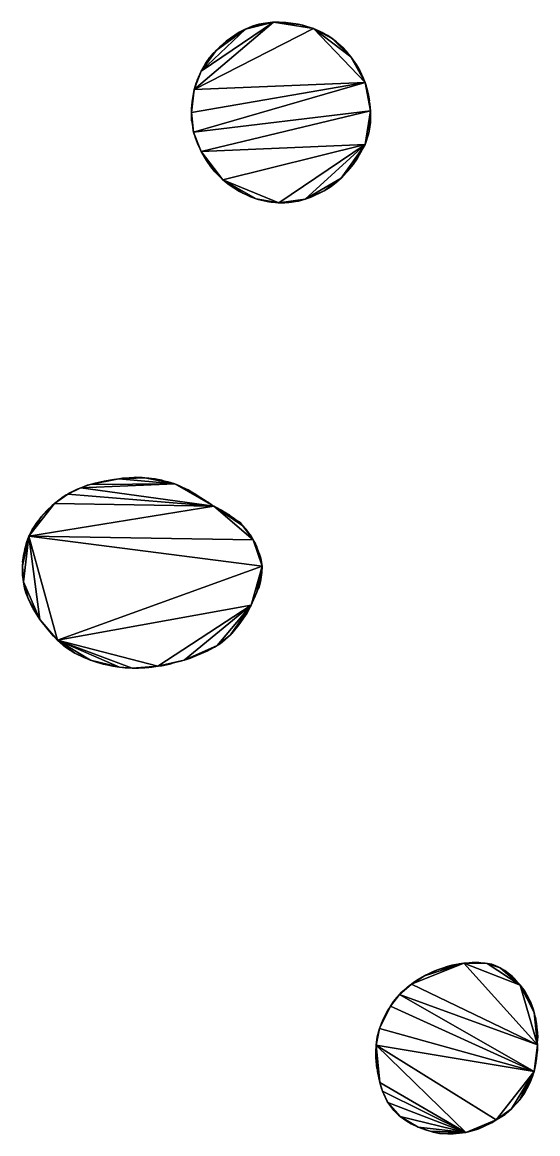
# Model space of a CAD drawing. Extents: x -78 to 86, y -72 to 74.
# Drawn here: x -78.3 to -16.5, y -71.9 to 61.1 of the extents above; entities that cross this region are included whole.
import ezdxf

# ---------------------------------------------------------------- set-up
doc = ezdxf.new("R2010")
doc.units = 0

msp = doc.modelspace()

# ---------------------------------------------------------------- linework, layer by layer
for points in [[(-48.17, 61.07, 134), (-56.84, 55.21, 134), (-57.65, 53.02, 134)], [(-43.36, 60.31, 134), (-48.17, 61.07, 134), (-57.65, 53.02, 134)], [(-37.2, 53.88, 134), (-43.36, 60.31, 134), (-57.65, 53.02, 134)], [(-48.17, 61.07, 134), (-51.5, 60.26, 134), (-56.84, 55.21, 134)], [(-51.5, 60.26, 134), (-55.05, 57.71, 134), (-56.84, 55.21, 134)], [(-51.5, 60.26, 134), (-53.84, 58.79, 134), (-55.05, 57.71, 134)], [(-51.5, 60.26, 134), (-52.29, 59.88, 134), (-53.84, 58.79, 134)], [(-52.29, 59.88, 134), (-53.2, 59.26, 134), (-53.84, 58.79, 134)], [(-51.5, 60.26, 134), (-51.8, 60.13, 134), (-52.29, 59.88, 134)], [(-48.17, 61.07, 134), (-49.11, 60.98, 134), (-51.5, 60.26, 134)], [(-49.11, 60.98, 134), (-49.91, 60.83, 134), (-51.5, 60.26, 134)], [(-49.91, 60.83, 134), (-50.71, 60.59, 134), (-51.5, 60.26, 134)], [(-50.71, 60.59, 134), (-51.16, 60.42, 134), (-51.5, 60.26, 134)], [(-49.91, 60.83, 134), (-50.54, 60.64, 134), (-50.71, 60.59, 134)], [(-49.11, 60.98, 134), (-49.32, 60.94, 134), (-49.91, 60.83, 134)], [(-49.32, 60.94, 134), (-49.9, 60.83, 134), (-49.91, 60.83, 134)], [(-48.3, 61.07, 134), (-48.45, 61.06, 134), (-49.11, 60.98, 134)], [(-48.17, 61.07, 134), (-48.3, 61.07, 134), (-49.11, 60.98, 134)], [(-46.79, 61.05, 134), (-47.48, 61.07, 134), (-48.17, 61.07, 134)], [(-46.67, 61.04, 134), (-46.79, 61.05, 134), (-48.17, 61.07, 134)], [(-45.03, 60.82, 134), (-46.67, 61.04, 134), (-48.17, 61.07, 134)], [(-43.36, 60.31, 134), (-45.03, 60.82, 134), (-48.17, 61.07, 134)], [(-45.03, 60.82, 134), (-45.23, 60.85, 134), (-46.67, 61.04, 134)], [(-44.18, 60.57, 134), (-44.66, 60.72, 134), (-45.03, 60.82, 134)], [(-43.36, 60.31, 134), (-44.18, 60.57, 134), (-45.03, 60.82, 134)], [(-43.36, 60.31, 134), (-43.68, 60.42, 134), (-44.18, 60.57, 134)], [(-42.35, 59.85, 134), (-42.56, 59.95, 134), (-43.36, 60.31, 134)], [(-41.14, 59.13, 134), (-42.35, 59.85, 134), (-43.36, 60.31, 134)], [(-38.9, 56.94, 134), (-41.14, 59.13, 134), (-43.36, 60.31, 134)], [(-37.2, 53.88, 134), (-38.9, 56.94, 134), (-43.36, 60.31, 134)], [(-41.14, 59.13, 134), (-41.67, 59.48, 134), (-42.35, 59.85, 134)], [(-53.84, 58.79, 134), (-54.41, 58.31, 134), (-55.05, 57.71, 134)], [(-53.84, 58.79, 134), (-54.19, 58.51, 134), (-54.41, 58.31, 134)], [(-39.81, 58, 134), (-40.63, 58.73, 134), (-41.14, 59.13, 134)], [(-38.9, 56.94, 134), (-39.81, 58, 134), (-41.14, 59.13, 134)], [(-55.05, 57.71, 134), (-56.31, 56.15, 134), (-56.84, 55.21, 134)], [(-55.05, 57.71, 134), (-55.78, 56.91, 134), (-56.31, 56.15, 134)], [(-55.05, 57.71, 134), (-55.45, 57.29, 134), (-55.78, 56.91, 134)], [(-54.41, 58.31, 134), (-54.61, 58.15, 134), (-55.05, 57.71, 134)], [(-38.9, 56.94, 134), (-39.4, 57.57, 134), (-39.81, 58, 134)], [(-56.31, 56.15, 134), (-56.8, 55.3, 134), (-56.84, 55.21, 134)], [(-56.31, 56.15, 134), (-56.75, 55.4, 134), (-56.8, 55.3, 134)], [(-55.78, 56.91, 134), (-56.12, 56.44, 134), (-56.31, 56.15, 134)], [(-38.24, 55.98, 134), (-38.55, 56.45, 134), (-38.9, 56.94, 134)], [(-37.84, 55.3, 134), (-38.24, 55.98, 134), (-38.9, 56.94, 134)], [(-37.2, 53.88, 134), (-37.84, 55.3, 134), (-38.9, 56.94, 134)], [(-37.84, 55.3, 134), (-37.87, 55.35, 134), (-38.24, 55.98, 134)], [(-56.84, 55.21, 134), (-57.49, 53.55, 134), (-57.65, 53.02, 134)], [(-56.84, 55.21, 134), (-57.45, 53.69, 134), (-57.49, 53.55, 134)], [(-56.84, 55.21, 134), (-57.3, 54.15, 134), (-57.45, 53.69, 134)], [(-56.84, 55.21, 134), (-57.15, 54.52, 134), (-57.3, 54.15, 134)], [(-37.37, 54.33, 134), (-37.47, 54.59, 134), (-37.84, 55.3, 134)], [(-37.2, 53.88, 134), (-37.37, 54.33, 134), (-37.84, 55.3, 134)], [(-37.2, 53.88, 134), (-57.65, 53.02, 134), (-58, 50.29, 134)], [(-37.2, 53.88, 134), (-58, 50.29, 134), (-57.73, 47.94, 134)], [(-36.54, 50.47, 134), (-37.2, 53.88, 134), (-57.73, 47.94, 134)], [(-57.49, 53.55, 134), (-57.6, 53.2, 134), (-57.65, 53.02, 134)], [(-37.06, 53.51, 134), (-37.13, 53.69, 134), (-37.2, 53.88, 134)], [(-36.9, 52.89, 134), (-37.06, 53.51, 134), (-37.2, 53.88, 134)], [(-36.8, 52.39, 134), (-36.9, 52.89, 134), (-37.2, 53.88, 134)], [(-36.66, 51.68, 134), (-36.8, 52.39, 134), (-37.2, 53.88, 134)], [(-36.61, 51.28, 134), (-36.66, 51.68, 134), (-37.2, 53.88, 134)], [(-36.54, 50.47, 134), (-36.61, 51.28, 134), (-37.2, 53.88, 134)], [(-57.65, 53.02, 134), (-57.91, 51.55, 134), (-58, 50.74, 134)], [(-57.65, 53.02, 134), (-58, 50.74, 134), (-58, 50.29, 134)], [(-57.65, 53.02, 134), (-57.84, 52.08, 134), (-57.91, 51.55, 134)], [(-57.65, 53.02, 134), (-57.68, 52.89, 134), (-57.84, 52.08, 134)], [(-36.66, 51.68, 134), (-36.73, 52.08, 134), (-36.8, 52.39, 134)], [(-58, 50.74, 134), (-58.01, 50.47, 134), (-58, 50.29, 134)], [(-57.91, 51.55, 134), (-57.96, 51.28, 134), (-58, 50.74, 134)], [(-36.54, 50.47, 134), (-36.58, 51.04, 134), (-36.61, 51.28, 134)], [(-58, 50.29, 134), (-58.01, 49.67, 134), (-57.97, 49.29, 134)], [(-58, 50.29, 134), (-57.97, 49.29, 134), (-57.77, 48.11, 134)], [(-58, 50.29, 134), (-57.77, 48.11, 134), (-57.73, 47.94, 134)], [(-36.54, 50.47, 134), (-57.73, 47.94, 134), (-56.83, 45.61, 134)], [(-37.2, 46.45, 134), (-36.54, 50.47, 134), (-56.83, 45.61, 134)], [(-37.2, 46.45, 134), (-36.71, 48.06, 134), (-36.54, 50.47, 134)], [(-36.71, 48.06, 134), (-36.56, 49.09, 134), (-36.54, 50.47, 134)], [(-36.56, 49.09, 134), (-36.55, 49.8, 134), (-36.54, 50.47, 134)], [(-57.77, 48.11, 134), (-57.76, 48.06, 134), (-57.73, 47.94, 134)], [(-57.73, 47.94, 134), (-57.54, 47.26, 134), (-57.23, 46.45, 134)], [(-57.73, 47.94, 134), (-57.23, 46.45, 134), (-56.86, 45.67, 134)], [(-57.73, 47.94, 134), (-56.86, 45.67, 134), (-56.83, 45.61, 134)], [(-37.2, 46.45, 134), (-36.78, 47.69, 134), (-36.71, 48.06, 134)], [(-36.78, 47.69, 134), (-36.74, 47.88, 134), (-36.71, 48.06, 134)], [(-36.71, 48.06, 134), (-36.58, 48.86, 134), (-36.56, 49.09, 134)], [(-37.2, 46.45, 134), (-36.9, 47.25, 134), (-36.78, 47.69, 134)], [(-56.86, 45.67, 134), (-56.85, 45.65, 134), (-56.83, 45.61, 134)], [(-37.2, 46.45, 134), (-56.83, 45.61, 134), (-54.25, 42.21, 134)], [(-56.83, 45.61, 134), (-56.36, 44.79, 134), (-56.18, 44.54, 134)], [(-56.83, 45.61, 134), (-56.18, 44.54, 134), (-55.66, 43.76, 134)], [(-56.83, 45.61, 134), (-55.66, 43.76, 134), (-54.25, 42.21, 134)], [(-54.25, 42.21, 134), (-47.52, 39.48, 134), (-37.2, 46.45, 134)], [(-47.52, 39.48, 134), (-44.39, 39.89, 134), (-37.2, 46.45, 134)], [(-44.39, 39.89, 134), (-40.08, 42.43, 134), (-37.2, 46.45, 134)], [(-40.08, 42.43, 134), (-38.63, 44.04, 134), (-37.2, 46.45, 134)], [(-38.63, 44.04, 134), (-38.11, 44.8, 134), (-37.2, 46.45, 134)], [(-38.11, 44.8, 134), (-37.38, 46.08, 134), (-37.2, 46.45, 134)], [(-56.18, 44.54, 134), (-55.84, 44.01, 134), (-55.66, 43.76, 134)], [(-40.08, 42.43, 134), (-39.32, 43.24, 134), (-38.63, 44.04, 134)], [(-39.32, 43.24, 134), (-38.94, 43.63, 134), (-38.63, 44.04, 134)], [(-38.63, 44.04, 134), (-38.16, 44.72, 134), (-38.11, 44.8, 134)], [(-55.66, 43.76, 134), (-55.36, 43.37, 134), (-55.2, 43.19, 134)], [(-55.66, 43.76, 134), (-55.2, 43.19, 134), (-54.25, 42.21, 134)], [(-55.2, 43.19, 134), (-54.33, 42.29, 134), (-54.25, 42.21, 134)], [(-40.08, 42.43, 134), (-39.7, 42.81, 134), (-39.32, 43.24, 134)], [(-54.25, 42.21, 134), (-53.47, 41.62, 134), (-52.24, 40.84, 134)], [(-54.25, 42.21, 134), (-52.24, 40.84, 134), (-51.84, 40.63, 134)], [(-54.25, 42.21, 134), (-51.84, 40.63, 134), (-50.25, 39.96, 134)], [(-54.25, 42.21, 134), (-50.25, 39.96, 134), (-47.52, 39.48, 134)], [(-44.39, 39.89, 134), (-42.1, 40.9, 134), (-40.08, 42.43, 134)], [(-42.1, 40.9, 134), (-41.06, 41.57, 134), (-40.08, 42.43, 134)], [(-42.1, 40.9, 134), (-41.24, 41.44, 134), (-41.06, 41.57, 134)], [(-41.06, 41.57, 134), (-40.47, 42.07, 134), (-40.08, 42.43, 134)], [(-52.24, 40.84, 134), (-52.19, 40.82, 134), (-51.84, 40.63, 134)], [(-51.84, 40.63, 134), (-51.77, 40.6, 134), (-51.39, 40.43, 134)], [(-51.84, 40.63, 134), (-51.39, 40.43, 134), (-50.25, 39.96, 134)], [(-51.39, 40.43, 134), (-50.9, 40.2, 134), (-50.25, 39.96, 134)], [(-50.25, 39.96, 134), (-50.09, 39.9, 134), (-50, 39.88, 134)], [(-50.25, 39.96, 134), (-50, 39.88, 134), (-48.72, 39.6, 134)], [(-50.25, 39.96, 134), (-48.72, 39.6, 134), (-47.52, 39.48, 134)], [(-44.39, 39.89, 134), (-43.59, 40.17, 134), (-42.1, 40.9, 134)], [(-44.39, 39.89, 134), (-43.79, 40.09, 134), (-43.59, 40.17, 134)], [(-43.59, 40.17, 134), (-42.25, 40.82, 134), (-42.1, 40.9, 134)], [(-50, 39.88, 134), (-49.26, 39.69, 134), (-48.72, 39.6, 134)], [(-48.72, 39.6, 134), (-48.44, 39.54, 134), (-47.85, 39.49, 134)], [(-48.72, 39.6, 134), (-47.85, 39.49, 134), (-47.52, 39.48, 134)], [(-47.85, 39.49, 134), (-47.62, 39.48, 134), (-47.52, 39.48, 134)], [(-47.52, 39.48, 134), (-46.34, 39.51, 134), (-44.39, 39.89, 134)], [(-47.52, 39.48, 134), (-46.8, 39.47, 134), (-46.34, 39.51, 134)], [(-46.34, 39.51, 134), (-45.29, 39.65, 134), (-44.39, 39.89, 134)], [(-46.34, 39.51, 134), (-45.99, 39.54, 134), (-45.29, 39.65, 134)], [(-45.29, 39.65, 134), (-45.19, 39.66, 134), (-44.39, 39.89, 134)], [(-45.19, 39.66, 134), (-45.09, 39.69, 134), (-44.39, 39.89, 134)], [(-71.25, 5.39, 134), (-72.48, 4.8, 134), (-72.81, 4.63, 134)], [(-55.31, 3.18, 134), (-71.25, 5.39, 134), (-72.81, 4.63, 134)], [(-71.25, 5.39, 134), (-71.83, 5.14, 134), (-72.48, 4.8, 134)], [(-71.25, 5.39, 134), (-71.68, 5.21, 134), (-71.83, 5.14, 134)], [(-60, 5.85, 134), (-70.1, 5.77, 134), (-71.25, 5.39, 134)], [(-55.31, 3.18, 134), (-60, 5.85, 134), (-71.25, 5.39, 134)], [(-70.1, 5.77, 134), (-70.92, 5.51, 134), (-71.25, 5.39, 134)], [(-70.1, 5.77, 134), (-70.47, 5.68, 134), (-70.92, 5.51, 134)], [(-66.7, 6.46, 134), (-69.54, 5.93, 134), (-70.1, 5.77, 134)], [(-60, 5.85, 134), (-66.7, 6.46, 134), (-70.1, 5.77, 134)], [(-66.7, 6.46, 134), (-68.82, 6.08, 134), (-69.54, 5.93, 134)], [(-68.82, 6.08, 134), (-69.5, 5.94, 134), (-69.54, 5.93, 134)], [(-66.7, 6.46, 134), (-68.45, 6.17, 134), (-68.82, 6.08, 134)], [(-66.7, 6.46, 134), (-67.3, 6.38, 134), (-68.45, 6.17, 134)], [(-64.9, 6.61, 134), (-66, 6.54, 134), (-66.7, 6.46, 134)], [(-63.57, 6.57, 134), (-64.9, 6.61, 134), (-66.7, 6.46, 134)], [(-60, 5.85, 134), (-63.57, 6.57, 134), (-66.7, 6.46, 134)], [(-66, 6.54, 134), (-66.23, 6.53, 134), (-66.7, 6.46, 134)], [(-64.9, 6.61, 134), (-65.45, 6.59, 134), (-66, 6.54, 134)], [(-64.12, 6.61, 134), (-64.67, 6.63, 134), (-64.9, 6.61, 134)], [(-63.57, 6.57, 134), (-64.12, 6.61, 134), (-64.9, 6.61, 134)], [(-63.57, 6.57, 134), (-63.89, 6.6, 134), (-64.12, 6.61, 134)], [(-62.78, 6.5, 134), (-63.11, 6.55, 134), (-63.57, 6.57, 134)], [(-62.17, 6.4, 134), (-62.78, 6.5, 134), (-63.57, 6.57, 134)], [(-60, 5.85, 134), (-62.17, 6.4, 134), (-63.57, 6.57, 134)], [(-62.17, 6.4, 134), (-62.33, 6.45, 134), (-62.78, 6.5, 134)], [(-61.22, 6.19, 134), (-61.55, 6.28, 134), (-62.17, 6.4, 134)], [(-60, 5.85, 134), (-61.22, 6.19, 134), (-62.17, 6.4, 134)], [(-60, 5.85, 134), (-60.77, 6.09, 134), (-61.22, 6.19, 134)], [(-58.86, 5.34, 134), (-59.41, 5.6, 134), (-60, 5.85, 134)], [(-56.87, 4.16, 134), (-58.86, 5.34, 134), (-60, 5.85, 134)], [(-56.09, 3.68, 134), (-56.87, 4.16, 134), (-60, 5.85, 134)], [(-55.46, 3.27, 134), (-56.09, 3.68, 134), (-60, 5.85, 134)], [(-55.31, 3.18, 134), (-55.46, 3.27, 134), (-60, 5.85, 134)], [(-58.86, 5.34, 134), (-58.88, 5.35, 134), (-59.41, 5.6, 134)], [(-57.96, 4.85, 134), (-58.4, 5.13, 134), (-58.86, 5.34, 134)], [(-56.87, 4.16, 134), (-57.96, 4.85, 134), (-58.86, 5.34, 134)], [(-72.81, 4.63, 134), (-73.36, 4.29, 134), (-74.4, 3.51, 134)], [(-55.31, 3.18, 134), (-72.81, 4.63, 134), (-74.4, 3.51, 134)], [(-73.36, 4.29, 134), (-73.73, 4.03, 134), (-74.4, 3.51, 134)], [(-72.81, 4.63, 134), (-72.98, 4.54, 134), (-73.36, 4.29, 134)], [(-72.48, 4.8, 134), (-72.65, 4.73, 134), (-72.81, 4.63, 134)], [(-57.96, 4.85, 134), (-58.29, 5.07, 134), (-58.4, 5.13, 134)], [(-56.87, 4.16, 134), (-57.65, 4.68, 134), (-57.96, 4.85, 134)], [(-56.09, 3.68, 134), (-56.54, 3.98, 134), (-56.87, 4.16, 134)], [(-74.4, 3.51, 134), (-75.95, 1.96, 134), (-77.46, -0.39, 134)], [(-55.31, 3.18, 134), (-74.4, 3.51, 134), (-77.46, -0.39, 134)], [(-50.6, -0.85, 134), (-55.31, 3.18, 134), (-77.46, -0.39, 134)], [(-74.4, 3.51, 134), (-75.21, 2.75, 134), (-75.95, 1.96, 134)], [(-75.21, 2.75, 134), (-75.79, 2.14, 134), (-75.95, 1.96, 134)], [(-74.4, 3.51, 134), (-74.72, 3.22, 134), (-75.21, 2.75, 134)], [(-55.77, 3.51, 134), (-55.91, 3.6, 134), (-56.09, 3.68, 134)], [(-55.46, 3.27, 134), (-55.77, 3.51, 134), (-56.09, 3.68, 134)], [(-54.41, 2.71, 134), (-54.98, 3.03, 134), (-55.31, 3.18, 134)], [(-54.23, 2.59, 134), (-54.41, 2.71, 134), (-55.31, 3.18, 134)], [(-53.75, 2.31, 134), (-54.23, 2.59, 134), (-55.31, 3.18, 134)], [(-53.09, 1.84, 134), (-53.75, 2.31, 134), (-55.31, 3.18, 134)], [(-51.83, 0.82, 134), (-53.09, 1.84, 134), (-55.31, 3.18, 134)], [(-50.6, -0.85, 134), (-51.83, 0.82, 134), (-55.31, 3.18, 134)], [(-75.95, 1.96, 134), (-77.07, 0.39, 134), (-77.46, -0.39, 134)], [(-75.95, 1.96, 134), (-76.61, 1.09, 134), (-77.07, 0.39, 134)], [(-53.09, 1.84, 134), (-53.42, 2.14, 134), (-53.75, 2.31, 134)], [(-52.64, 1.52, 134), (-52.86, 1.69, 134), (-53.09, 1.84, 134)], [(-51.83, 0.82, 134), (-52.64, 1.52, 134), (-53.09, 1.84, 134)], [(-52.08, 1.17, 134), (-52.14, 1.24, 134), (-52.64, 1.52, 134)], [(-51.83, 0.82, 134), (-52.08, 1.17, 134), (-52.64, 1.52, 134)], [(-77.07, 0.39, 134), (-77.16, 0.23, 134), (-77.46, -0.39, 134)], [(-51.2, 0.08, 134), (-51.4, 0.39, 134), (-51.83, 0.82, 134)], [(-50.84, -0.39, 134), (-51.2, 0.08, 134), (-51.83, 0.82, 134)], [(-50.6, -0.85, 134), (-50.84, -0.39, 134), (-51.83, 0.82, 134)], [(-77.46, -0.39, 134), (-78.12, -2.73, 134), (-78.23, -3.95, 134)], [(-77.46, -0.39, 134), (-78.23, -3.95, 134), (-78.09, -5.86, 134)], [(-77.46, -0.39, 134), (-77.75, -1.17, 134), (-78.12, -2.73, 134)], [(-77.75, -1.17, 134), (-77.97, -1.95, 134), (-78.12, -2.73, 134)], [(-77.46, -0.39, 134), (-78.09, -5.86, 134), (-76.14, -10.37, 134)], [(-77.46, -0.39, 134), (-77.66, -0.91, 134), (-77.75, -1.17, 134)], [(-77.46, -0.39, 134), (-76.14, -10.37, 134), (-74.04, -12.84, 134)], [(-49.54, -3.98, 134), (-50.6, -0.85, 134), (-77.46, -0.39, 134)], [(-49.54, -3.98, 134), (-77.46, -0.39, 134), (-74.04, -12.84, 134)], [(-50.6, -0.85, 134), (-50.76, -0.52, 134), (-50.84, -0.39, 134)], [(-50.16, -1.65, 134), (-50.37, -1.17, 134), (-50.6, -0.85, 134)], [(-49.85, -2.55, 134), (-50.16, -1.65, 134), (-50.6, -0.85, 134)], [(-49.68, -3.05, 134), (-49.85, -2.55, 134), (-50.6, -0.85, 134)], [(-49.54, -3.98, 134), (-49.68, -3.05, 134), (-50.6, -0.85, 134)], [(-49.68, -3.05, 134), (-49.78, -2.73, 134), (-49.85, -2.55, 134)], [(-78.23, -3.95, 134), (-78.26, -4.3, 134), (-78.24, -4.78, 134)], [(-78.23, -3.95, 134), (-78.24, -4.78, 134), (-78.22, -5.09, 134)], [(-78.12, -2.73, 134), (-78.22, -3.52, 134), (-78.23, -3.95, 134)], [(-78.23, -3.95, 134), (-78.22, -5.09, 134), (-78.09, -5.86, 134)], [(-78.12, -2.73, 134), (-78.18, -3.17, 134), (-78.22, -3.52, 134)], [(-50.85, -8.65, 134), (-49.54, -3.98, 134), (-74.04, -12.84, 134)], [(-50.85, -8.65, 134), (-50.15, -7.09, 134), (-49.54, -3.98, 134)], [(-50.15, -7.09, 134), (-49.73, -5.86, 134), (-49.54, -3.98, 134)], [(-49.73, -5.86, 134), (-49.57, -4.75, 134), (-49.54, -3.98, 134)], [(-49.54, -3.98, 134), (-49.55, -3.52, 134), (-49.68, -3.05, 134)], [(-49.57, -4.75, 134), (-49.52, -4.3, 134), (-49.54, -3.98, 134)], [(-78.22, -5.09, 134), (-78.18, -5.43, 134), (-78.09, -5.86, 134)], [(-49.73, -5.86, 134), (-49.58, -5.08, 134), (-49.57, -4.75, 134)], [(-78.09, -5.86, 134), (-77.98, -6.58, 134), (-77.97, -6.61, 134)], [(-78.09, -5.86, 134), (-77.97, -6.61, 134), (-77.55, -7.87, 134)], [(-78.09, -5.86, 134), (-77.55, -7.87, 134), (-76.14, -10.37, 134)], [(-77.97, -6.61, 134), (-77.97, -6.64, 134), (-77.81, -7.17, 134)], [(-77.97, -6.61, 134), (-77.81, -7.17, 134), (-77.55, -7.87, 134)], [(-50.15, -7.09, 134), (-49.93, -6.64, 134), (-49.73, -5.86, 134)], [(-49.93, -6.64, 134), (-49.83, -6.31, 134), (-49.73, -5.86, 134)], [(-77.81, -7.17, 134), (-77.73, -7.42, 134), (-77.55, -7.87, 134)], [(-77.55, -7.87, 134), (-77.43, -8.19, 134), (-77.01, -8.98, 134)], [(-77.55, -7.87, 134), (-77.01, -8.98, 134), (-76.94, -9.09, 134)], [(-77.55, -7.87, 134), (-76.94, -9.09, 134), (-76.14, -10.37, 134)], [(-50.85, -8.65, 134), (-50.48, -7.87, 134), (-50.15, -7.09, 134)], [(-50.48, -7.87, 134), (-50.28, -7.42, 134), (-50.15, -7.09, 134)], [(-76.94, -9.09, 134), (-76.59, -9.71, 134), (-76.14, -10.37, 134)], [(-50.85, -8.65, 134), (-74.04, -12.84, 134), (-62.01, -15.97, 134)], [(-50.85, -8.65, 134), (-62.01, -15.97, 134), (-58.85, -15.23, 134)], [(-54.93, -13.47, 134), (-50.85, -8.65, 134), (-58.85, -15.23, 134)], [(-54.93, -13.47, 134), (-53.33, -12.23, 134), (-50.85, -8.65, 134)], [(-53.33, -12.23, 134), (-52.3, -11, 134), (-50.85, -8.65, 134)], [(-52.3, -11, 134), (-51.74, -10.21, 134), (-50.85, -8.65, 134)], [(-51.74, -10.21, 134), (-51.37, -9.64, 134), (-50.85, -8.65, 134)], [(-51.37, -9.64, 134), (-51.05, -9.04, 134), (-50.85, -8.65, 134)], [(-76.14, -10.37, 134), (-76.1, -10.43, 134), (-75.99, -10.57, 134)], [(-76.14, -10.37, 134), (-75.99, -10.57, 134), (-75.16, -11.63, 134)], [(-76.14, -10.37, 134), (-75.16, -11.63, 134), (-74.04, -12.84, 134)], [(-75.99, -10.57, 134), (-75.44, -11.29, 134), (-75.16, -11.63, 134)], [(-52.3, -11, 134), (-52.18, -10.84, 134), (-51.74, -10.21, 134)], [(-52.18, -10.84, 134), (-51.94, -10.54, 134), (-51.74, -10.21, 134)], [(-51.74, -10.21, 134), (-51.52, -9.9, 134), (-51.37, -9.64, 134)], [(-75.16, -11.63, 134), (-74.9, -11.95, 134), (-74.51, -12.36, 134)], [(-75.16, -11.63, 134), (-74.51, -12.36, 134), (-74.04, -12.84, 134)], [(-53.33, -12.23, 134), (-53.15, -12.07, 134), (-52.3, -11, 134)], [(-53.15, -12.07, 134), (-52.64, -11.47, 134), (-52.3, -11, 134)], [(-74.51, -12.36, 134), (-74.25, -12.64, 134), (-74.04, -12.84, 134)], [(-74.04, -12.84, 134), (-73.26, -13.53, 134), (-73.08, -13.67, 134)], [(-74.04, -12.84, 134), (-73.08, -13.67, 134), (-71.94, -14.39, 134)], [(-74.04, -12.84, 134), (-71.94, -14.39, 134), (-70.06, -15.24, 134)], [(-74.04, -12.84, 134), (-70.06, -15.24, 134), (-66.6, -16.1, 134)], [(-74.04, -12.84, 134), (-66.6, -16.1, 134), (-65.07, -16.18, 134)], [(-74.04, -12.84, 134), (-65.07, -16.18, 134), (-62.01, -15.97, 134)], [(-54.93, -13.47, 134), (-54.53, -13.24, 134), (-53.33, -12.23, 134)], [(-54.53, -13.24, 134), (-54, -12.82, 134), (-53.33, -12.23, 134)], [(-73.08, -13.67, 134), (-72.23, -14.21, 134), (-71.94, -14.39, 134)], [(-71.94, -14.39, 134), (-71.71, -14.51, 134), (-71.1, -14.82, 134)], [(-71.94, -14.39, 134), (-71.1, -14.82, 134), (-70.06, -15.24, 134)], [(-58.85, -15.23, 134), (-57.28, -14.65, 134), (-54.93, -13.47, 134)], [(-57.28, -14.65, 134), (-56.49, -14.32, 134), (-54.93, -13.47, 134)], [(-57.28, -14.65, 134), (-56.78, -14.46, 134), (-56.49, -14.32, 134)], [(-56.49, -14.32, 134), (-56.09, -14.17, 134), (-54.93, -13.47, 134)], [(-56.09, -14.17, 134), (-55.24, -13.7, 134), (-54.93, -13.47, 134)], [(-71.1, -14.82, 134), (-70.89, -14.91, 134), (-70.06, -15.24, 134)], [(-70.06, -15.24, 134), (-69.36, -15.5, 134), (-68.58, -15.72, 134)], [(-70.06, -15.24, 134), (-68.58, -15.72, 134), (-68.11, -15.82, 134)], [(-70.06, -15.24, 134), (-68.11, -15.82, 134), (-66.6, -16.1, 134)], [(-68.11, -15.82, 134), (-67.42, -15.98, 134), (-66.6, -16.1, 134)], [(-62.01, -15.97, 134), (-60.12, -15.58, 134), (-58.85, -15.23, 134)], [(-62.01, -15.97, 134), (-60.44, -15.67, 134), (-60.12, -15.58, 134)], [(-62.01, -15.97, 134), (-60.77, -15.75, 134), (-60.44, -15.67, 134)], [(-62.01, -15.97, 134), (-61.55, -15.92, 134), (-60.77, -15.75, 134)], [(-60.12, -15.58, 134), (-59.14, -15.33, 134), (-58.85, -15.23, 134)], [(-58.85, -15.23, 134), (-58.1, -14.99, 134), (-57.28, -14.65, 134)], [(-58.85, -15.23, 134), (-58.47, -15.11, 134), (-58.1, -14.99, 134)], [(-58.1, -14.99, 134), (-57.65, -14.82, 134), (-57.28, -14.65, 134)], [(-66.6, -16.1, 134), (-66.26, -16.12, 134), (-65.91, -16.14, 134)], [(-66.6, -16.1, 134), (-65.91, -16.14, 134), (-65.07, -16.18, 134)], [(-65.91, -16.14, 134), (-65.45, -16.17, 134), (-65.07, -16.18, 134)], [(-65.07, -16.18, 134), (-63.57, -16.15, 134), (-62.01, -15.97, 134)], [(-65.07, -16.18, 134), (-64.35, -16.18, 134), (-63.57, -16.15, 134)], [(-65.07, -16.18, 134), (-64.67, -16.19, 134), (-64.35, -16.18, 134)], [(-64.35, -16.18, 134), (-63.89, -16.17, 134), (-63.57, -16.15, 134)], [(-63.57, -16.15, 134), (-62.72, -16.08, 134), (-62.01, -15.97, 134)], [(-63.57, -16.15, 134), (-63.11, -16.13, 134), (-62.72, -16.08, 134)], [(-25.39, -51.51, 134), (-30.08, -53.01, 134), (-31.65, -53.99, 134)], [(-16.54, -61.25, 134), (-25.39, -51.51, 134), (-31.65, -53.99, 134)], [(-25.39, -51.51, 134), (-28.52, -52.29, 134), (-30.08, -53.01, 134)], [(-25.39, -51.51, 134), (-26.79, -51.75, 134), (-28.52, -52.29, 134)], [(-26.79, -51.75, 134), (-27.92, -52.07, 134), (-28.52, -52.29, 134)], [(-26.79, -51.75, 134), (-27.5, -51.93, 134), (-27.92, -52.07, 134)], [(-25.39, -51.51, 134), (-26.27, -51.65, 134), (-26.79, -51.75, 134)], [(-26.27, -51.65, 134), (-26.72, -51.73, 134), (-26.79, -51.75, 134)], [(-25.39, -51.51, 134), (-25.93, -51.57, 134), (-26.27, -51.65, 134)], [(-24.08, -51.42, 134), (-24.64, -51.44, 134), (-25.39, -51.51, 134)], [(-22.57, -51.54, 134), (-24.08, -51.42, 134), (-25.39, -51.51, 134)], [(-24.64, -51.44, 134), (-25.15, -51.48, 134), (-25.39, -51.51, 134)], [(-18.61, -54.12, 134), (-22.57, -51.54, 134), (-25.39, -51.51, 134)], [(-16.54, -61.25, 134), (-18.61, -54.12, 134), (-25.39, -51.51, 134)], [(-24.08, -51.42, 134), (-24.37, -51.42, 134), (-24.64, -51.44, 134)], [(-23.04, -51.48, 134), (-23.59, -51.42, 134), (-24.08, -51.42, 134)], [(-22.57, -51.54, 134), (-23.04, -51.48, 134), (-24.08, -51.42, 134)], [(-22.57, -51.54, 134), (-22.8, -51.49, 134), (-23.04, -51.48, 134)], [(-21.82, -51.7, 134), (-22.02, -51.63, 134), (-22.57, -51.54, 134)], [(-21, -52.04, 134), (-21.82, -51.7, 134), (-22.57, -51.54, 134)], [(-18.61, -54.12, 134), (-21, -52.04, 134), (-22.57, -51.54, 134)], [(-21, -52.04, 134), (-21.24, -51.93, 134), (-21.82, -51.7, 134)], [(-30.08, -53.01, 134), (-30.83, -53.45, 134), (-31.65, -53.99, 134)], [(-30.08, -53.01, 134), (-30.58, -53.29, 134), (-30.83, -53.45, 134)], [(-28.52, -52.29, 134), (-29.96, -52.94, 134), (-30.08, -53.01, 134)], [(-28.52, -52.29, 134), (-29.85, -52.87, 134), (-29.96, -52.94, 134)], [(-28.52, -52.29, 134), (-29.06, -52.49, 134), (-29.85, -52.87, 134)], [(-27.92, -52.07, 134), (-28.28, -52.19, 134), (-28.52, -52.29, 134)], [(-19.56, -53.08, 134), (-20.46, -52.36, 134), (-21, -52.04, 134)], [(-18.61, -54.12, 134), (-19.56, -53.08, 134), (-21, -52.04, 134)], [(-18.61, -54.12, 134), (-19.32, -53.31, 134), (-19.56, -53.08, 134)], [(-31.65, -53.99, 134), (-32.98, -55.13, 134), (-33.07, -55.24, 134)], [(-16.54, -61.25, 134), (-31.65, -53.99, 134), (-33.07, -55.24, 134)], [(-31.65, -53.99, 134), (-32.31, -54.55, 134), (-32.98, -55.13, 134)], [(-31.65, -53.99, 134), (-32.19, -54.44, 134), (-32.31, -54.55, 134)], [(-31.65, -53.99, 134), (-31.87, -54.17, 134), (-32.19, -54.44, 134)], [(-30.83, -53.45, 134), (-31.41, -53.8, 134), (-31.65, -53.99, 134)], [(-18.07, -54.83, 134), (-18.19, -54.67, 134), (-18.61, -54.12, 134)], [(-17.34, -56.19, 134), (-18.07, -54.83, 134), (-18.61, -54.12, 134)], [(-16.96, -57.41, 134), (-17.34, -56.19, 134), (-18.61, -54.12, 134)], [(-16.54, -61.25, 134), (-16.96, -57.41, 134), (-18.61, -54.12, 134)], [(-33.07, -55.24, 134), (-33.79, -56.09, 134), (-34.16, -56.63, 134)], [(-16.94, -64.45, 134), (-33.07, -55.24, 134), (-34.16, -56.63, 134)], [(-33.07, -55.24, 134), (-33.62, -55.86, 134), (-33.79, -56.09, 134)], [(-33.07, -55.24, 134), (-33.41, -55.61, 134), (-33.62, -55.86, 134)], [(-16.94, -64.45, 134), (-16.54, -61.25, 134), (-33.07, -55.24, 134)], [(-32.31, -54.55, 134), (-32.86, -55.01, 134), (-32.98, -55.13, 134)], [(-17.34, -56.19, 134), (-17.61, -55.6, 134), (-18.07, -54.83, 134)], [(-34.16, -56.63, 134), (-35.02, -58.19, 134), (-35.47, -59.29, 134)], [(-16.94, -64.45, 134), (-34.16, -56.63, 134), (-35.47, -59.29, 134)], [(-34.16, -56.63, 134), (-34.92, -57.96, 134), (-35.02, -58.19, 134)], [(-34.16, -56.63, 134), (-34.5, -57.13, 134), (-34.92, -57.96, 134)], [(-33.79, -56.09, 134), (-34.03, -56.39, 134), (-34.16, -56.63, 134)], [(-17.08, -56.94, 134), (-17.17, -56.68, 134), (-17.34, -56.19, 134)], [(-16.96, -57.41, 134), (-17.08, -56.94, 134), (-17.34, -56.19, 134)], [(-16.96, -57.41, 134), (-17.01, -57.18, 134), (-17.08, -56.94, 134)], [(-35.02, -58.19, 134), (-35.26, -58.71, 134), (-35.47, -59.29, 134)], [(-16.67, -58.74, 134), (-16.8, -57.96, 134), (-16.96, -57.41, 134)], [(-16.52, -60.47, 134), (-16.67, -58.74, 134), (-16.96, -57.41, 134)], [(-16.54, -61.25, 134), (-16.52, -60.47, 134), (-16.96, -57.41, 134)], [(-16.67, -58.74, 134), (-16.7, -58.5, 134), (-16.8, -57.96, 134)], [(-35.47, -59.29, 134), (-35.76, -60.31, 134), (-35.88, -61.32, 134)], [(-16.94, -64.45, 134), (-35.47, -59.29, 134), (-35.88, -61.32, 134)], [(-35.47, -59.29, 134), (-35.55, -59.52, 134), (-35.76, -60.31, 134)], [(-16.51, -60.31, 134), (-16.57, -59.43, 134), (-16.67, -58.74, 134)], [(-16.52, -60.47, 134), (-16.51, -60.31, 134), (-16.67, -58.74, 134)], [(-16.51, -60.31, 134), (-16.56, -59.52, 134), (-16.57, -59.43, 134)], [(-35.76, -60.31, 134), (-35.87, -61.09, 134), (-35.88, -61.32, 134)], [(-35.88, -61.32, 134), (-35.95, -61.87, 134), (-35.92, -62.65, 134)], [(-35.88, -61.32, 134), (-35.92, -62.65, 134), (-35.91, -62.77, 134)], [(-35.88, -61.32, 134), (-35.91, -62.77, 134), (-35.78, -64.1, 134)], [(-35.88, -61.32, 134), (-35.78, -64.1, 134), (-35.72, -64.44, 134)], [(-21.48, -70.24, 134), (-16.94, -64.45, 134), (-35.88, -61.32, 134)], [(-25.15, -71.73, 134), (-21.48, -70.24, 134), (-35.88, -61.32, 134)], [(-35.88, -61.32, 134), (-35.72, -64.44, 134), (-35.45, -65.78, 134)], [(-25.15, -71.73, 134), (-35.88, -61.32, 134), (-35.45, -65.78, 134)], [(-16.94, -64.45, 134), (-16.77, -63.67, 134), (-16.54, -61.25, 134)], [(-16.77, -63.67, 134), (-16.65, -62.89, 134), (-16.54, -61.25, 134)], [(-16.65, -62.89, 134), (-16.61, -62.66, 134), (-16.54, -61.25, 134)], [(-16.61, -62.66, 134), (-16.56, -62, 134), (-16.54, -61.25, 134)], [(-16.56, -62, 134), (-16.55, -61.87, 134), (-16.54, -61.25, 134)], [(-35.91, -62.77, 134), (-35.87, -63.44, 134), (-35.78, -64.1, 134)], [(-16.94, -64.45, 134), (-16.86, -64.22, 134), (-16.77, -63.67, 134)], [(-16.77, -63.67, 134), (-16.7, -63.44, 134), (-16.65, -62.89, 134)], [(-35.72, -64.44, 134), (-35.63, -64.96, 134), (-35.45, -65.78, 134)], [(-21.48, -70.24, 134), (-19.66, -68.91, 134), (-16.94, -64.45, 134)], [(-19.66, -68.91, 134), (-18.75, -67.94, 134), (-16.94, -64.45, 134)], [(-18.75, -67.94, 134), (-18.1, -67.04, 134), (-16.94, -64.45, 134)], [(-18.1, -67.04, 134), (-17.56, -66.02, 134), (-16.94, -64.45, 134)], [(-17.56, -66.02, 134), (-17.43, -65.78, 134), (-16.94, -64.45, 134)], [(-17.43, -65.78, 134), (-17.1, -65, 134), (-16.94, -64.45, 134)], [(-35.45, -65.78, 134), (-35.29, -66.3, 134), (-35.2, -66.59, 134)], [(-35.45, -65.78, 134), (-35.2, -66.59, 134), (-35.1, -66.79, 134)], [(-25.15, -71.73, 134), (-35.45, -65.78, 134), (-35.1, -66.79, 134)], [(-18.1, -67.04, 134), (-17.81, -66.57, 134), (-17.56, -66.02, 134)], [(-35.1, -66.79, 134), (-34.92, -67.31, 134), (-34.54, -68.04, 134)], [(-35.1, -66.79, 134), (-34.54, -68.04, 134), (-34.47, -68.16, 134)], [(-35.1, -66.79, 134), (-34.47, -68.16, 134), (-25.15, -71.73, 134)], [(-18.75, -67.94, 134), (-18.26, -67.27, 134), (-18.1, -67.04, 134)], [(-34.54, -68.04, 134), (-34.49, -68.13, 134), (-34.47, -68.16, 134)], [(-34.47, -68.16, 134), (-34.34, -68.33, 134), (-33.76, -69.11, 134)], [(-34.47, -68.16, 134), (-33.76, -69.11, 134), (-32.98, -69.83, 134)], [(-34.47, -68.16, 134), (-32.98, -69.83, 134), (-25.15, -71.73, 134)], [(-34.34, -68.33, 134), (-33.93, -68.91, 134), (-33.76, -69.11, 134)], [(-33.76, -69.11, 134), (-33.44, -69.42, 134), (-33.18, -69.66, 134)], [(-33.76, -69.11, 134), (-33.18, -69.66, 134), (-32.98, -69.83, 134)], [(-21.48, -70.24, 134), (-20.61, -69.71, 134), (-19.66, -68.91, 134)], [(-20.61, -69.71, 134), (-20.43, -69.6, 134), (-19.66, -68.91, 134)], [(-20.43, -69.6, 134), (-20.29, -69.49, 134), (-19.66, -68.91, 134)], [(-19.66, -68.91, 134), (-19.07, -68.28, 134), (-18.75, -67.94, 134)], [(-19.66, -68.91, 134), (-19.58, -68.83, 134), (-19.07, -68.28, 134)], [(-19.07, -68.28, 134), (-18.85, -68.06, 134), (-18.75, -67.94, 134)], [(-33.18, -69.66, 134), (-33.06, -69.76, 134), (-32.98, -69.83, 134)], [(-32.98, -69.83, 134), (-32.19, -70.4, 134), (-32, -70.52, 134)], [(-32.98, -69.83, 134), (-32, -70.52, 134), (-30.82, -71.11, 134)], [(-32.98, -69.83, 134), (-30.82, -71.11, 134), (-25.15, -71.73, 134)], [(-25.15, -71.73, 134), (-23.04, -71.07, 134), (-21.48, -70.24, 134)], [(-23.04, -71.07, 134), (-22.06, -70.61, 134), (-21.48, -70.24, 134)], [(-22.06, -70.61, 134), (-22.02, -70.59, 134), (-21.48, -70.24, 134)], [(-21.48, -70.24, 134), (-21.22, -70.09, 134), (-20.61, -69.71, 134)], [(-32, -70.52, 134), (-31.67, -70.7, 134), (-30.82, -71.11, 134)], [(-30.82, -71.11, 134), (-30.42, -71.28, 134), (-29.41, -71.6, 134)], [(-30.82, -71.11, 134), (-29.41, -71.6, 134), (-25.15, -71.73, 134)], [(-30.42, -71.28, 134), (-29.85, -71.48, 134), (-29.41, -71.6, 134)], [(-29.41, -71.6, 134), (-29.06, -71.7, 134), (-28.08, -71.87, 134)], [(-29.41, -71.6, 134), (-28.08, -71.87, 134), (-25.15, -71.73, 134)], [(-29.06, -71.7, 134), (-28.28, -71.85, 134), (-28.08, -71.87, 134)], [(-28.08, -71.87, 134), (-26.64, -71.89, 134), (-25.15, -71.73, 134)], [(-26.64, -71.89, 134), (-26.44, -71.88, 134), (-25.15, -71.73, 134)], [(-25.15, -71.73, 134), (-23.69, -71.35, 134), (-23.04, -71.07, 134)], [(-25.15, -71.73, 134), (-24.37, -71.56, 134), (-23.69, -71.35, 134)], [(-23.69, -71.35, 134), (-23.59, -71.32, 134), (-23.04, -71.07, 134)], [(-23.04, -71.07, 134), (-22.8, -70.97, 134), (-22.06, -70.61, 134)], [(-28.08, -71.87, 134), (-27.28, -71.9, 134), (-26.64, -71.89, 134)]]:
    msp.add_3dface(points)

doc.saveas('drawing.dxf')
